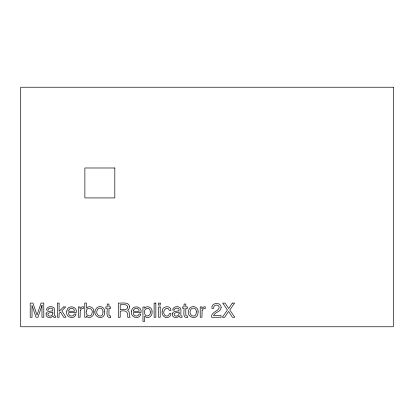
<?xml version="1.0" encoding="UTF-8"?>
<svg xmlns="http://www.w3.org/2000/svg" width="414" height="414" viewBox="0 0 414 414"><rect width="100%" height="100%" fill="white"/><g stroke="black" fill="none" stroke-linecap="round" stroke-linejoin="round"><path stroke-width="0.62" d="M42 305.309L41.959 317.259L43.786 317.259L43.786 303.095L41.064 303.095L37.022 315.07L32.954 303.095L30.206 303.095L30.206 317.259L32.038 317.259L31.987 305.309L36.059 317.259L37.959 317.259L42 305.309M150.272 312.032C151.312 315.861 145.221 317.89 144.709 313.564C142.758 308.228 150.536 305.76 150.272 312.032M86.407 311.049C84.611 315.054 90.961 318.356 91.903 313.636C93.988 309.03 87.426 305.573 86.407 311.049M93.854 311.897C94.666 316.001 89.062 319.877 86.36 315.939L86.36 317.259L84.761 317.259L84.761 303.043L86.448 303.043L86.448 308.187C89.082 304.678 94.671 307.799 93.854 311.897M104.799 311.877C104.726 322.682 90.086 316.13 96.498 308.176A4.264 4.264 0 0 1 98.987 306.727C102.098 305.951 105.146 308.715 104.799 311.877M162.226 311.095C161.103 314.971 165.114 319.199 168.917 317.026A3.545 3.545 0 0 0 170.48 315.38L170.982 313.605L169.295 313.605C169.093 315.157 167.649 316.42 166.055 316.006A2.127 2.127 0 0 1 164.648 315.013C161.444 311.504 167.37 304.74 169.295 310.402L170.982 310.402C170.915 304.875 162.055 305.905 162.226 311.095M198.115 311.877C198.037 322.682 183.397 316.13 189.809 308.176A4.264 4.264 0 0 1 192.303 306.727C195.408 305.951 198.461 308.715 198.115 311.877M66.84 311.105C64.755 317.202 74.691 320.467 76.041 314.019L74.334 314.019C73.495 317.455 67.912 316.312 68.615 312.648L76.186 312.648C77.842 306.086 67.249 304.518 66.84 311.105M131.605 311.105C129.52 317.202 139.461 320.467 140.807 314.019L139.104 314.019C138.26 317.455 132.677 316.312 133.386 312.648L140.951 312.648C142.613 306.086 132.014 304.518 131.605 311.105M152.041 311.866C152.952 315.939 147.55 319.856 144.688 316.099L144.688 321.378L142.949 321.378L142.949 306.981L144.636 306.981L144.636 308.347C147.151 304.652 152.807 307.778 152.041 311.866M127.579 307.095C127.615 310.764 122.358 309.325 120.22 309.584L120.22 304.74C122.353 305.071 127.486 303.436 127.579 307.095M46.047 313.869C45.24 317.849 51.077 318.806 52.966 315.892L53.789 317.321L55.761 317.305L55.761 316.027L54.726 315.918C53.903 313.155 56.418 307.705 52.174 306.852C49.866 306.22 46.327 307.141 46.523 310.086L48.143 310.086C48.184 308 50.85 307.778 52.293 308.544L52.925 309.832L52.511 310.836C50.358 311.411 46.627 310.981 46.047 313.869M172.296 313.869C171.489 317.849 177.321 318.806 179.21 315.892L180.038 317.321L182.005 317.305L182.005 316.027L180.97 315.918C180.147 313.155 182.662 307.705 178.424 306.852C176.11 306.22 172.576 307.141 172.767 310.086L174.387 310.086C174.434 308 177.094 307.778 178.543 308.544L179.174 309.832L178.755 310.836C176.602 311.411 172.876 310.981 172.296 313.869M221.133 307.54C221.112 312.047 214.794 311.866 213.52 315.618L221.066 315.618L221.066 317.259L211.585 317.259C210.855 311.758 218.126 311.866 219.213 307.618C219.28 303.695 212.884 304.554 213.686 308.347L211.921 308.347C210.954 302.334 221.236 301.625 221.133 307.54M102.988 311.928C103.148 319.748 93.673 315.163 97.683 309.361A2.36 2.36 0 0 1 99.257 308.223C101.513 307.576 103.277 309.786 102.988 311.928M196.298 311.928C196.459 319.748 186.988 315.163 190.994 309.361A2.36 2.36 0 0 1 192.567 308.223C194.828 307.576 196.588 309.786 196.298 311.928M129.525 306.914L129.002 308.994L127.528 310.298C130.219 311.276 128.718 314.624 129.691 316.627L130.068 317.259L127.714 317.259C128.34 311.721 125.809 309.936 120.22 311.183L120.22 317.259L118.3 317.259L118.3 303.095C121.649 303.415 129.323 301.376 129.525 306.914M52.878 313.403C53.018 315.763 49.271 317.165 47.941 315.183C47.149 312.115 51.212 312.922 52.878 312.006L52.878 313.403M179.122 313.403C179.262 315.763 175.515 317.165 174.19 315.183C173.394 312.115 177.456 312.922 179.122 312.006L179.122 313.403M80.28 310.283L80.104 317.259L78.365 317.259L78.365 306.929L80.016 306.929L80.016 308.715L81.858 306.888L83.39 306.748L83.39 308.58L81.662 308.74L80.28 310.283M202.136 310.283L201.96 317.259L200.226 317.259L200.226 306.929L201.872 306.929L201.872 308.715L203.719 306.888L205.251 306.748L205.251 308.58L203.517 308.74L202.136 310.283M68.905 310.055L68.662 311.271L74.401 311.271C74.743 308.063 69.899 307.038 68.905 310.055M133.67 310.055L133.432 311.271L139.171 311.271C139.508 308.063 134.669 307.038 133.67 310.055M232.28 303.095L228.694 308.513L225.076 303.095L222.675 303.095L227.431 309.998L222.354 317.259L224.673 317.259L228.595 311.437L232.414 317.259L234.795 317.259L229.811 309.998L234.567 303.095L232.28 303.095M63.544 306.929L59.088 311.318L59.088 303.095L57.422 303.095L57.422 317.259L59.088 317.259L59.088 313.382L60.542 312.052L63.766 317.259L65.981 317.259L61.805 310.8L65.764 306.929L63.544 306.929M110.616 317.259C105.347 318.785 107.474 310.976 107.21 308.347L105.813 308.347L105.813 306.929L107.21 306.929L107.21 304.047L108.965 304.047L108.965 306.929L110.616 306.929L110.616 308.347L108.965 308.347L108.965 315.09L109.332 315.815L110.616 315.892L110.616 317.259M187.454 317.259C182.186 318.785 184.313 310.976 184.054 308.347L182.652 308.347L182.652 306.929L184.054 306.929L184.054 304.047L185.808 304.047L185.808 306.929L187.454 306.929L187.454 308.347L185.808 308.347L185.808 315.09L186.171 315.815L187.454 315.892L187.454 317.259M393.3 87.235L20.7 87.235L20.7 326.765L393.3 326.765L393.3 87.235M114.813 167.986L84.875 167.986L84.875 197.923L114.813 197.923L114.813 167.986M155.855 303.095L154.117 303.095L154.117 317.259L155.855 317.259L155.855 303.095M160.223 303.095L158.458 303.095L158.458 305.061L160.223 305.061L160.223 303.095M160.223 306.981L158.458 306.981L158.458 317.259L160.223 317.259L160.223 306.981"/></g></svg>
